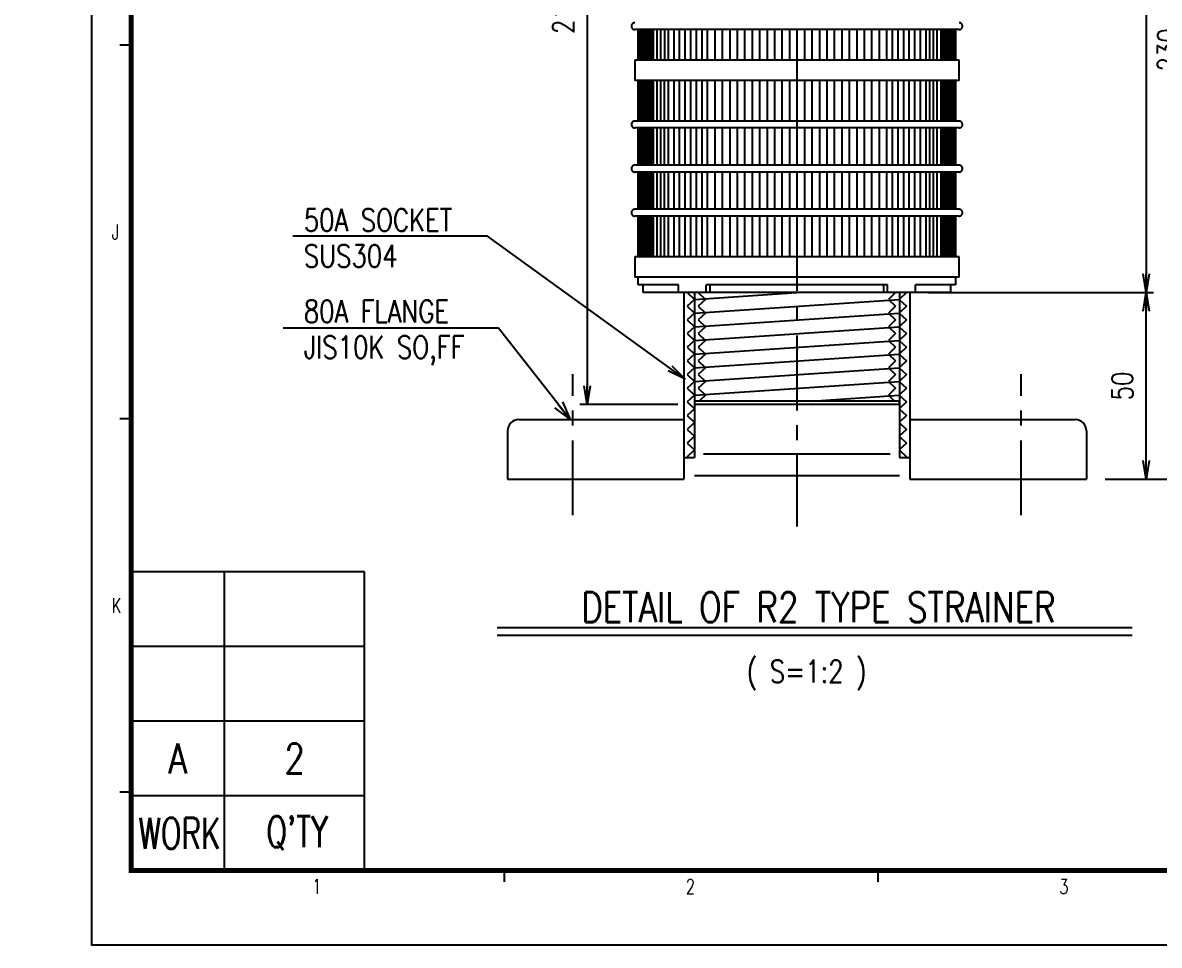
# Model space of a CAD drawing. Extents: x 0 to 36769, y -42 to 11490.
# Drawn here: x 16243 to 19286, y -30 to 2441 of the extents above; entities that cross this region are included whole.
import ezdxf
from ezdxf.enums import TextEntityAlignment as Align

# ---------------------------------------------------------------- set-up
doc = ezdxf.new("R2010")
doc.units = 0
doc.header["$LTSCALE"] = 160
doc.header["$MEASUREMENT"] = 0
doc.linetypes.add('CENTER', pattern=[2, 1.25, -0.25, 0.25, -0.25])
doc.layers.get('0').update_dxf_attribs({"linetype": 'CONTINUOUS'})
doc.layers.get('DEFPOINTS').update_dxf_attribs({"linetype": 'CONTINUOUS'})
for name, color, linetype in [('BALLOON', 1, 'CONTINUOUS'), ('DIM', 7, 'CONTINUOUS'), ('T-F', 7, 'CONTINUOUS'), ('T-N', 4, 'CONTINUOUS'), ('TEXT', 7, 'CONTINUOUS'), ('ZL', 5, 'CONTINUOUS'), ('機器', 3, 'CONTINUOUS')]:
    doc.layers.add(name, color=color, linetype=linetype)
doc.styles.add('DIM', font='ROMANS', dxfattribs={"width": 0.7, "bigfont": 'EXTFONT.shx'})
doc.styles.add('NMS2', font='romans.shx', dxfattribs={"width": 0.7})
doc.styles.add('ROMANSEXTFONT', font='romans.shx', dxfattribs={"width": 0.8, "bigfont": 'extfont.shx'})
doc.dimstyles.new('5', dxfattribs={"dimscale": 20, "dimtxt": 2.8, "dimasz": 2.5, "dimexe": 1, "dimexo": 2.5, "dimgap": 0.8, "dimtad": 1, "dimdec": 1, "dimlfac": 0.25, "dimzin": 9, "dimdsep": 46, "dimtxsty": 'ROMANSEXTFONT', "dimblk": 'OPEN', "dimcen": -0.6, "dimclrd": 256, "dimclre": 256, "dimclrt": 2, "dimadec": 0, "dimazin": 0, "dimtfac": 1, "dimtdec": 1, "dimtmove": 1, "dimatfit": 3, "dimldrblk": 'OPEN', "dimfxl": 0, "dimtvp": 1, "dimtolj": 1, "dimtzin": 9, "dimarcsym": 0})
doc.dimstyles.get("Standard").update_dxf_attribs({"dimscale": 20, "dimtxt": 2.8, "dimasz": 2.5, "dimexe": 1, "dimexo": 2.5, "dimgap": 0.8, "dimtad": 1, "dimdec": 0, "dimrnd": 0.5, "dimzin": 9, "dimdsep": 46, "dimtxsty": 'ROMANSEXTFONT', "dimblk": 'OPEN', "dimcen": -0.6, "dimclrd": 256, "dimclre": 256, "dimclrt": 2, "dimadec": 0, "dimazin": 0, "dimtfac": 1, "dimtdec": 0, "dimtmove": 1, "dimatfit": 3, "dimldrblk": 'OPEN', "dimfxl": 0, "dimtvp": 1, "dimtolj": 1, "dimtzin": 9, "dimarcsym": 0})

# ---------------------------------------------------------------- blocks, each defined once
blk = doc.blocks.new('_OPEN')
at = {"color": 0, "linetype": 'ByBlock'}
for p, q in [((-1, 0.167), (0, 0)), ((0, 0), (-1, -0.167)), ((0, 0), (-1, 0))]:
    blk.add_line(p, q, dxfattribs=at)
blk = doc.blocks.new('*D76')
at = {"linetype": 'ByBlock'}
for p, q in [((18172.5, 3517.9), (17734.2, 3517.9)), ((17754.2, 3517.9), (17754.2, 1417.9)), ((18222.5, 3517.9), (18222.5, 3517.9)), ((17996.6, 1417.9), (17734.2, 1417.9))]:
    blk.add_line(p, q, dxfattribs=at)
at = {"layer": 'DEFPOINTS', "linetype": 'ByBlock'}
for p in [(18222.5, 3517.9), (18046.6, 1417.9)]:
    blk.add_point(p, dxfattribs=at)
at = {"linetype": 'ByBlock', "xscale": 50, "yscale": 50, "zscale": 50}
for p, rotation in [((17754.2, 3517.9), 90), ((17754.2, 1417.9), 270)]:
    blk.add_blockref('_OPEN', p, dxfattribs=dict(at, rotation=rotation))
at = {"color": 2, "linetype": 'ByBlock', "insert": (17690.2, 2467.9), "char_height": 56, "attachment_point": 5, "rotation": 90, "style": 'ROMANSEXTFONT'}
blk.add_mtext('\\A1;210', dxfattribs=at)
blk = doc.blocks.new('*D77')
at = {"linetype": 'ByBlock'}
for p, q in [((18458.9, 3517.9), (18458.9, 3517.9)), ((18508.9, 3517.9), (19392.8, 3517.9)), ((19372.8, 3517.9), (19372.8, 1217.9)), ((19190.7, 1217.9), (19392.8, 1217.9))]:
    blk.add_line(p, q, dxfattribs=at)
at = {"layer": 'DEFPOINTS', "linetype": 'ByBlock'}
for p in [(18458.9, 3517.9), (19140.7, 1217.9)]:
    blk.add_point(p, dxfattribs=at)
at = {"linetype": 'ByBlock', "xscale": 50, "yscale": 50, "zscale": 50}
for p, rotation in [((19372.8, 3517.9), 90), ((19372.8, 1217.9), 270)]:
    blk.add_blockref('_OPEN', p, dxfattribs=dict(at, rotation=rotation))
at = {"color": 2, "linetype": 'ByBlock', "insert": (19308.8, 2367.9), "char_height": 56, "attachment_point": 5, "rotation": 90, "style": 'ROMANSEXTFONT'}
blk.add_mtext('\\A1;230', dxfattribs=at)
blk = doc.blocks.new('*D78')
at = {"linetype": 'ByBlock'}
for p, q in [((18408.9, 3517.9), (18408.9, 3517.9)), ((18458.9, 3517.9), (19270.7, 3517.9)), ((19250.7, 3517.9), (19250.7, 1717.9)), ((18777.3, 1717.9), (19270.7, 1717.9))]:
    blk.add_line(p, q, dxfattribs=at)
at = {"layer": 'DEFPOINTS', "linetype": 'ByBlock'}
for p in [(18408.9, 3517.9), (18727.3, 1717.9)]:
    blk.add_point(p, dxfattribs=at)
at = {"linetype": 'ByBlock', "xscale": 50, "yscale": 50, "zscale": 50}
for p, rotation in [((19250.7, 3517.9), 90), ((19250.7, 1717.9), 270)]:
    blk.add_blockref('_OPEN', p, dxfattribs=dict(at, rotation=rotation))
at = {"color": 2, "linetype": 'ByBlock', "insert": (19186.7, 2617.9), "char_height": 56, "attachment_point": 5, "rotation": 90, "style": 'ROMANSEXTFONT'}
blk.add_mtext('\\A1;180', dxfattribs=at)
blk = doc.blocks.new('YA_1')
at = {"color": 0, "linetype": 'Continuous'}
for p in [(-1, 0.268), (-1, -0.268), (-1, 0)]:
    blk.add_line(p, (0, 0), dxfattribs=at)
blk = doc.blocks.new('*D79')
at = {"linetype": 'ByBlock'}
for p, q in [((18668.2, 1717.9), (19270.7, 1717.9)), ((19250.7, 1217.9), (19250.7, 1717.9)), ((19090.7, 1217.9), (19090.7, 1217.9)), ((19140.7, 1217.9), (19270.7, 1217.9))]:
    blk.add_line(p, q, dxfattribs=at)
at = {"layer": 'DEFPOINTS', "linetype": 'ByBlock'}
for p in [(18618.2, 1717.9), (19090.7, 1217.9)]:
    blk.add_point(p, dxfattribs=at)
at = {"linetype": 'ByBlock', "xscale": 50, "yscale": 50, "zscale": 50}
for p, rotation in [((19250.7, 1717.9), 90), ((19250.7, 1217.9), 270)]:
    blk.add_blockref('_OPEN', p, dxfattribs=dict(at, rotation=rotation))
at = {"color": 2, "linetype": 'ByBlock', "insert": (19186.7, 1467.9), "char_height": 56, "attachment_point": 5, "rotation": 90, "style": 'ROMANSEXTFONT'}
blk.add_mtext('\\A1;50', dxfattribs=at)
blk = doc.blocks.new('*D6')
at = {"linetype": 'ByBlock'}
for p, q in [((28001.5, 2365.3), (27962.7, 2396.9)), ((28040.2, 2333.7), (28582.7, 1891.3)), ((28621.5, 1859.7), (28660.2, 1828.1)), ((0, 0), (0, 0)), ((0, 0), (0, 0))]:
    blk.add_line(p, q, dxfattribs=at)
at = {"layer": 'DEFPOINTS', "linetype": 'ByBlock'}
for p in [(28040.2, 2333.7), (28582.7, 1891.3)]:
    blk.add_point(p, dxfattribs=at)
at = {"linetype": 'ByBlock', "xscale": 50, "yscale": 50, "zscale": 50}
for p, rotation in [((28040.2, 2333.7), 320.8027766848937), ((28582.7, 1891.3), 140.8027766848942)]:
    blk.add_blockref('_OPEN', p, dxfattribs=dict(at, rotation=rotation))
at = {"color": 2, "linetype": 'ByBlock', "insert": (28339.3, 2146.6), "char_height": 56, "attachment_point": 5, "rotation": 320.8028, "style": 'ROMANSEXTFONT'}
blk.add_mtext('\\A1;P.CD.175', dxfattribs=at)

msp = doc.modelspace()

# ---------------------------------------------------------------- linework, layer by layer
at = {"color": 0, "linetype": 'Continuous'}
for p, q in [((17158.20113, 970.23779), (16533.20113, 970.23779)), ((16783.20113, 170.23779), (16783.20113, 970.23779)), ((17158.20113, 170.23779), (17158.20113, 970.23779)), ((17158.20113, 770.23779), (16533.20113, 770.23779)), ((17158.20113, 570.23779), (16533.20113, 570.23779)), ((17158.20113, 370.23779), (16533.20113, 370.23779))]:
    msp.add_line(p, q, dxfattribs=at)
at = {"color": 7}
for p, q in [((17513.23055, 820.8265), (19213.23055, 820.8265)), ((17513.23055, 800.8265), (19213.23055, 800.8265))]:
    msp.add_line(p, q, dxfattribs=at)
at = {"layer": 'BALLOON', "color": 0}
msp.add_line((17708.43594, 1377.92646), (17516.69985, 1622.70208), dxfattribs=at)
at = {"layer": 'DIM'}
msp.add_line((17516.69985, 1622.70208), (16940.32319, 1622.70208), dxfattribs=at)
at = {"layer": 'T-F'}
for p, q in [((16533.20113, 2380.23779), (16503.20113, 2380.23779)), ((16533.20113, 1380.23779), (16503.20113, 1380.23779)), ((16533.20113, 380.23779), (16503.20113, 380.23779)), ((17533.20113, 140.23779), (17533.20113, 170.23779)), ((18533.20113, 140.23779), (18533.20113, 170.23779))]:
    msp.add_line(p, q, dxfattribs=at)
at = {"layer": 'T-F', "const_width": 14}
msp.add_lwpolyline([(16533.20113, 11380.23779), (32433.20113, 11380.23779), (32433.20113, 170.23779), (16533.20113, 170.23779)], close=True, dxfattribs=at)
at = {"layer": 'ZL'}
msp.add_lwpolyline([(16427.60224, 11483.72736), (32525.18276, 11483.72736), (32525.18276, -29.88022), (16427.60224, -29.88022)], close=True, dxfattribs=at)
at = {"layer": '機器'}
for p, q in [((18749.87207, 2422.26737), (17881.56032, 2422.26737)), ((17890.71202, 2340.61682), (17890.71202, 2422.26737)), ((18740.71398, 2422.26737), (18740.71398, 2340.61682)), ((18749.86888, 2340.61682), (17881.55713, 2340.61682)), ((17881.55713, 2340.61682), (17881.55713, 2286.1147)), ((18749.86888, 2286.1147), (18749.86888, 2340.50188)), ((18749.86888, 2286.1147), (17881.55713, 2286.1147)), ((17890.70883, 2177.15562), (17890.70883, 2286.1147)), ((18740.71079, 2286.1147), (18740.71079, 2177.15562)), ((18749.87207, 2177.15562), (17881.56032, 2177.15562)), ((18749.87207, 2158.84583), (17881.56032, 2158.84583)), ((17890.70883, 2059.04165), (17890.70883, 2158.84583)), ((18740.71079, 2158.84583), (18740.71079, 2059.04165)), ((18749.87207, 2059.04165), (17881.56032, 2059.04165)), ((18749.87207, 2040.73186), (17881.56032, 2040.73186)), ((17890.70883, 1940.92768), (17890.70883, 2040.73186)), ((18740.71079, 2040.73186), (18740.71079, 1940.92768)), ((18749.87207, 1940.92768), (17881.56032, 1940.92768)), ((18749.87207, 1922.61789), (17881.56032, 1922.61789)), ((17890.70883, 1813.77375), (17890.70883, 1922.61789)), ((18740.71079, 1922.61789), (18740.71079, 1813.77375)), ((18749.86568, 1813.77375), (17881.55393, 1813.77375)), ((17881.55393, 1813.77375), (17881.55393, 1759.27163)), ((18749.86568, 1759.27163), (18749.86568, 1813.65881)), ((18749.86568, 1759.27163), (17881.55393, 1759.27163)), ((17890.70883, 1738.64227), (17890.70883, 1759.27163)), ((17998.60827, 1738.64227), (17890.70883, 1738.64227)), ((17904.07328, 1717.92645), (17904.07328, 1738.64227)), ((17998.60827, 1717.92645), (17998.60827, 1738.64227)), ((18558.32913, 1738.64227), (18073.09049, 1738.64227)), ((18083.11687, 1717.92645), (18083.11687, 1738.64227)), ((18548.30274, 1717.92645), (18548.30274, 1738.64227)), ((18632.81135, 1717.92645), (18632.81135, 1738.64227)), ((18740.71079, 1738.64227), (18632.81135, 1738.64227)), ((18727.34634, 1717.92645), (18727.34634, 1738.64227)), ((18740.71079, 1759.27163), (18740.71079, 1738.64227)), ((18727.34634, 1717.92645), (17904.07328, 1717.92645)), ((18013.20979, 1717.92645), (18013.20979, 1217.92645)), ((18041.20979, 1717.92645), (18041.20979, 1275.92645)), ((18041.7759, 1699.61666), (18315.70981, 1717.92645)), ((18590.20982, 1717.92645), (18590.20982, 1275.92645)), ((18618.20982, 1717.92645), (18618.20982, 1217.92645)), ((18041.7759, 1662.99708), (18589.64372, 1699.61666)), ((18041.7759, 1626.37751), (18589.64372, 1662.99708)), ((18041.7759, 1589.75793), (18589.64372, 1626.37751)), ((18041.7759, 1553.13836), (18589.64372, 1589.75793)), ((18041.7759, 1516.51878), (18589.64372, 1553.13836)), ((18041.7759, 1479.89921), (18589.64372, 1516.51878)), ((18041.7759, 1443.27963), (18589.64372, 1479.89921)), ((18355.14401, 1427.60563), (18589.64372, 1443.27963)), ((18589.64372, 1427.60563), (18041.7759, 1427.60563)), ((18041.7759, 1427.60563), (18041.7759, 1417.92645)), ((18589.64372, 1417.92645), (18041.7759, 1417.92645)), ((18589.64372, 1427.60563), (18589.64372, 1417.92645)), ((17570.7097, 1377.92646), (18010.20979, 1377.92646)), ((18621.20982, 1377.92646), (19060.70991, 1377.92646)), ((17540.70977, 1347.92652), (17540.70977, 1217.92645)), ((19090.70985, 1347.92652), (19090.70985, 1217.92645)), ((18013.20979, 1275.92645), (18041.20979, 1275.92645)), ((18590.20982, 1275.92645), (18618.20982, 1275.92645)), ((17540.70977, 1217.92645), (18013.20979, 1217.92645)), ((18618.20982, 1217.92645), (19090.70985, 1217.92645))]:
    msp.add_line(p, q, dxfattribs=at)
at = {"layer": '機器', "linetype": 'CENTER'}
for p, q in [((17893.21619, 2422.26737), (17893.21619, 2340.61682)), ((17895.71619, 2422.26737), (17895.71619, 2340.61682)), ((17898.21619, 2422.26737), (17898.21619, 2340.61682)), ((17900.71619, 2422.26737), (17900.71619, 2340.61682)), ((17903.21619, 2422.26737), (17903.21619, 2340.61682)), ((17905.71619, 2422.26737), (17905.71619, 2340.61682)), ((17910.71619, 2422.26737), (17910.71619, 2340.61682)), ((17915.71619, 2422.26737), (17915.71619, 2340.61682)), ((17920.71619, 2422.26737), (17920.71619, 2340.61682)), ((17925.71619, 2422.26737), (17925.71619, 2340.61682)), ((17930.71619, 2422.26737), (17930.71619, 2340.61682)), ((17940.71619, 2422.26737), (17940.71619, 2340.61682)), ((17950.71619, 2422.26737), (17950.71619, 2340.61682)), ((17960.71619, 2422.26737), (17960.71619, 2340.61682)), ((17970.71619, 2422.26737), (17970.71619, 2340.61682)), ((17985.71619, 2422.26737), (17985.71619, 2340.61682)), ((18000.71619, 2422.26737), (18000.71619, 2340.61682)), ((18015.71619, 2422.26737), (18015.71619, 2340.61682)), ((18030.71619, 2422.26737), (18030.71619, 2340.61682)), ((18045.71619, 2422.26737), (18045.71619, 2340.61682)), ((18060.71619, 2422.26737), (18060.71619, 2340.61682)), ((18075.71619, 2422.26737), (18075.71619, 2340.61682)), ((18095.71619, 2422.26737), (18095.71619, 2340.61682)), ((18115.71619, 2422.26737), (18115.71619, 2340.61682)), ((18135.71619, 2422.26737), (18135.71619, 2340.61682)), ((18155.71619, 2422.26737), (18155.71619, 2340.61682)), ((18175.71619, 2422.26737), (18175.71619, 2340.61682)), ((18195.71619, 2422.26737), (18195.71619, 2340.61682)), ((18215.71619, 2422.26737), (18215.71619, 2340.61682)), ((18235.71619, 2422.26737), (18235.71619, 2340.61682)), ((18255.71619, 2422.26737), (18255.71619, 2340.61682)), ((18275.71619, 2422.26737), (18275.71619, 2340.61682)), ((18295.71619, 2422.26737), (18295.71619, 2340.61682)), ((18315.71619, 2422.26737), (18315.71619, 2340.61682)), ((18335.71619, 2422.26737), (18335.71619, 2340.61682)), ((18355.71619, 2422.26737), (18355.71619, 2340.61682)), ((18375.71619, 2422.26737), (18375.71619, 2340.61682)), ((18395.71619, 2422.26737), (18395.71619, 2340.61682)), ((18415.71619, 2422.26737), (18415.71619, 2340.61682)), ((18435.71619, 2422.26737), (18435.71619, 2340.61682)), ((18455.71619, 2422.26737), (18455.71619, 2340.61682)), ((18475.71619, 2422.26737), (18475.71619, 2340.61682)), ((18495.71619, 2422.26737), (18495.71619, 2340.61682)), ((18515.71619, 2422.26737), (18515.71619, 2340.61682)), ((18535.71619, 2422.26737), (18535.71619, 2340.61682)), ((18555.71619, 2422.26737), (18555.71619, 2340.61682)), ((18570.71619, 2422.26737), (18570.71619, 2340.61682)), ((18585.71619, 2422.26737), (18585.71619, 2340.61682)), ((18600.71619, 2422.26737), (18600.71619, 2340.61682)), ((18615.71619, 2422.26737), (18615.71619, 2340.61682)), ((18630.71619, 2422.26737), (18630.71619, 2340.61682)), ((18645.71619, 2422.26737), (18645.71619, 2340.61682)), ((18660.71619, 2422.26737), (18660.71619, 2340.61682)), ((18670.71513, 2422.26737), (18670.71619, 2340.63319)), ((18680.71513, 2422.26737), (18680.71619, 2340.63365)), ((18690.71513, 2422.26737), (18690.71619, 2340.63411)), ((18700.71513, 2422.26737), (18700.71619, 2340.63457)), ((18705.70981, 2422.26737), (18705.70981, 2340.61682)), ((18710.70981, 2422.26737), (18710.70981, 2340.61682)), ((18715.70981, 2422.26737), (18715.70981, 2340.61682)), ((18720.70981, 2422.26737), (18720.70981, 2340.61682)), ((18725.70981, 2422.26737), (18725.70981, 2340.61682)), ((18728.20981, 2422.26737), (18728.20981, 2340.61682)), ((18730.70981, 2422.26737), (18730.70981, 2340.61682)), ((18733.20981, 2422.26737), (18733.20981, 2340.61682)), ((18735.70981, 2422.26737), (18735.70981, 2340.61682)), ((18738.20981, 2422.26737), (18738.20981, 2340.61682)), ((17893.213, 2286.1147), (17893.213, 2177.15562)), ((17895.713, 2286.1147), (17895.713, 2177.15562)), ((17898.213, 2286.1147), (17898.213, 2177.15562)), ((17900.713, 2286.1147), (17900.713, 2177.15562)), ((17903.213, 2286.1147), (17903.213, 2177.15562)), ((17905.713, 2286.1147), (17905.713, 2177.15562)), ((17910.713, 2286.1147), (17910.713, 2177.15562)), ((17915.713, 2286.1147), (17915.713, 2177.15562)), ((17920.713, 2286.1147), (17920.713, 2177.15562)), ((17925.713, 2286.1147), (17925.713, 2177.15562)), ((17930.713, 2286.1147), (17930.713, 2177.15562)), ((17940.713, 2286.1147), (17940.713, 2177.15562)), ((17950.713, 2286.1147), (17950.713, 2177.15562)), ((17960.713, 2286.1147), (17960.713, 2177.15562)), ((17970.713, 2286.1147), (17970.713, 2177.15562)), ((17985.713, 2286.1147), (17985.713, 2177.15562)), ((18000.713, 2286.1147), (18000.713, 2177.15562)), ((18015.713, 2286.1147), (18015.713, 2177.15562)), ((18030.713, 2286.1147), (18030.713, 2177.15562)), ((18045.713, 2286.1147), (18045.713, 2177.15562)), ((18060.713, 2286.1147), (18060.713, 2177.15562)), ((18075.713, 2286.1147), (18075.713, 2177.15562)), ((18095.713, 2286.1147), (18095.713, 2177.15562)), ((18115.713, 2286.1147), (18115.713, 2177.15562)), ((18135.713, 2286.1147), (18135.713, 2177.15562)), ((18155.713, 2286.1147), (18155.713, 2177.15562)), ((18175.713, 2286.1147), (18175.713, 2177.15562)), ((18195.713, 2286.1147), (18195.713, 2177.15562)), ((18215.713, 2286.1147), (18215.713, 2177.15562)), ((18235.713, 2286.1147), (18235.713, 2177.15562)), ((18255.713, 2286.1147), (18255.713, 2177.15562)), ((18275.713, 2286.1147), (18275.713, 2177.15562)), ((18295.713, 2286.1147), (18295.713, 2177.15562)), ((18315.713, 2286.1147), (18315.713, 2177.15562)), ((18335.713, 2286.1147), (18335.713, 2177.15562)), ((18355.713, 2286.1147), (18355.713, 2177.15562)), ((18375.713, 2286.1147), (18375.713, 2177.15562)), ((18395.713, 2286.1147), (18395.713, 2177.15562)), ((18415.713, 2286.1147), (18415.713, 2177.15562)), ((18435.713, 2286.1147), (18435.713, 2177.15562)), ((18455.713, 2286.1147), (18455.713, 2177.15562)), ((18475.713, 2286.1147), (18475.713, 2177.15562)), ((18495.713, 2286.1147), (18495.713, 2177.15562)), ((18515.713, 2286.1147), (18515.713, 2177.15562)), ((18535.713, 2286.1147), (18535.713, 2177.15562)), ((18555.713, 2286.1147), (18555.713, 2177.15562)), ((18570.713, 2286.1147), (18570.713, 2177.15562)), ((18585.713, 2286.1147), (18585.713, 2177.15562)), ((18600.713, 2286.1147), (18600.713, 2177.15562)), ((18615.713, 2286.1147), (18615.713, 2177.15562)), ((18630.713, 2286.1147), (18630.713, 2177.15562)), ((18645.713, 2286.1147), (18645.713, 2177.15562)), ((18660.713, 2286.1147), (18660.713, 2177.15562)), ((18670.70035, 2286.1147), (18670.70327, 2177.15562)), ((18680.70035, 2286.1147), (18680.70327, 2177.15562)), ((18690.70035, 2286.1147), (18690.70327, 2177.15562)), ((18700.70035, 2286.1147), (18700.70327, 2177.15562)), ((18705.70662, 2286.1147), (18705.70662, 2177.15562)), ((18710.70662, 2286.1147), (18710.70662, 2177.15562)), ((18715.70662, 2286.1147), (18715.70662, 2177.15562)), ((18720.70662, 2286.1147), (18720.70662, 2177.15562)), ((18725.70662, 2286.1147), (18725.70662, 2177.15562)), ((18728.20662, 2286.1147), (18728.20662, 2177.15562)), ((18730.70662, 2286.1147), (18730.70662, 2177.15562)), ((18733.20662, 2286.1147), (18733.20662, 2177.15562)), ((18735.70662, 2286.1147), (18735.70662, 2177.15562)), ((18738.20662, 2286.1147), (18738.20662, 2177.15562)), ((17893.213, 2158.84583), (17893.213, 2059.04165)), ((17895.713, 2158.84583), (17895.713, 2059.04165)), ((17898.213, 2158.84583), (17898.213, 2059.04165)), ((17900.713, 2158.84583), (17900.713, 2059.04165)), ((17903.213, 2158.84583), (17903.213, 2059.04165)), ((17905.713, 2158.84583), (17905.713, 2059.04165)), ((17910.713, 2158.84583), (17910.713, 2059.04165)), ((17915.713, 2158.84583), (17915.713, 2059.04165)), ((17920.713, 2158.84583), (17920.713, 2059.04165)), ((17925.713, 2158.84583), (17925.713, 2059.04165)), ((17930.713, 2158.84583), (17930.713, 2059.04165)), ((17940.713, 2158.84583), (17940.713, 2059.04165)), ((17950.713, 2158.84583), (17950.713, 2059.04165)), ((17960.713, 2158.84583), (17960.713, 2059.04165)), ((17970.713, 2158.84583), (17970.713, 2059.04165)), ((17985.713, 2158.84583), (17985.713, 2059.04165)), ((18000.713, 2158.84583), (18000.713, 2059.04165)), ((18015.713, 2158.84583), (18015.713, 2059.04165)), ((18030.713, 2158.84583), (18030.713, 2059.04165)), ((18045.713, 2158.84583), (18045.713, 2059.04165)), ((18060.713, 2158.84583), (18060.713, 2059.04165)), ((18075.713, 2158.84583), (18075.713, 2059.04165)), ((18095.713, 2158.84583), (18095.713, 2059.04165)), ((18115.713, 2158.84583), (18115.713, 2059.04165)), ((18135.713, 2158.84583), (18135.713, 2059.04165)), ((18155.713, 2158.84583), (18155.713, 2059.04165)), ((18175.713, 2158.84583), (18175.713, 2059.04165)), ((18195.713, 2158.84583), (18195.713, 2059.04165)), ((18215.713, 2158.84583), (18215.713, 2059.04165)), ((18235.713, 2158.84583), (18235.713, 2059.04165)), ((18255.713, 2158.84583), (18255.713, 2059.04165)), ((18275.713, 2158.84583), (18275.713, 2059.04165)), ((18295.713, 2158.84583), (18295.713, 2059.04165)), ((18315.713, 2158.84583), (18315.713, 2059.04165)), ((18335.713, 2158.84583), (18335.713, 2059.04165)), ((18355.713, 2158.84583), (18355.713, 2059.04165)), ((18375.713, 2158.84583), (18375.713, 2059.04165)), ((18395.713, 2158.84583), (18395.713, 2059.04165)), ((18415.713, 2158.84583), (18415.713, 2059.04165)), ((18435.713, 2158.84583), (18435.713, 2059.04165)), ((18455.713, 2158.84583), (18455.713, 2059.04165)), ((18475.713, 2158.84583), (18475.713, 2059.04165)), ((18495.713, 2158.84583), (18495.713, 2059.04165)), ((18515.713, 2158.84583), (18515.713, 2059.04165)), ((18535.713, 2158.84583), (18535.713, 2059.04165)), ((18555.713, 2158.84583), (18555.713, 2059.04165)), ((18570.713, 2158.84583), (18570.713, 2059.04165)), ((18585.713, 2158.84583), (18585.713, 2059.04165)), ((18600.713, 2158.84583), (18600.713, 2059.04165)), ((18615.713, 2158.84583), (18615.713, 2059.04165)), ((18630.713, 2158.84583), (18630.713, 2059.04165)), ((18645.713, 2158.84583), (18645.713, 2059.04165)), ((18660.713, 2158.84583), (18660.713, 2059.04165)), ((18670.70376, 2158.84583), (18670.70643, 2059.04165)), ((18680.70376, 2158.84583), (18680.70643, 2059.04165)), ((18690.70376, 2158.84583), (18690.70643, 2059.04165)), ((18700.70376, 2158.84583), (18700.70643, 2059.04165)), ((18705.70662, 2158.84583), (18705.70662, 2059.04165)), ((18710.70662, 2158.84583), (18710.70662, 2059.04165)), ((18715.70662, 2158.84583), (18715.70662, 2059.04165)), ((18720.70662, 2158.84583), (18720.70662, 2059.04165)), ((18725.70662, 2158.84583), (18725.70662, 2059.04165)), ((18728.20662, 2158.84583), (18728.20662, 2059.04165)), ((18730.70662, 2158.84583), (18730.70662, 2059.04165)), ((18733.20662, 2158.84583), (18733.20662, 2059.04165)), ((18735.70662, 2158.84583), (18735.70662, 2059.04165)), ((18738.20662, 2158.84583), (18738.20662, 2059.04165)), ((17893.213, 2040.73186), (17893.213, 1940.92768)), ((17895.713, 2040.73186), (17895.713, 1940.92768)), ((17898.213, 2040.73186), (17898.213, 1940.92768)), ((17900.713, 2040.73186), (17900.713, 1940.92768)), ((17903.213, 2040.73186), (17903.213, 1940.92768)), ((17905.713, 2040.73186), (17905.713, 1940.92768)), ((17910.713, 2040.73186), (17910.713, 1940.92768)), ((17915.713, 2040.73186), (17915.713, 1940.92768)), ((17920.713, 2040.73186), (17920.713, 1940.92768)), ((17925.713, 2040.73186), (17925.713, 1940.92768)), ((17930.713, 2040.73186), (17930.713, 1940.92768)), ((17940.713, 2040.73186), (17940.713, 1940.92768)), ((17950.713, 2040.73186), (17950.713, 1940.92768)), ((17960.713, 2040.73186), (17960.713, 1940.92768)), ((17970.713, 2040.73186), (17970.713, 1940.92768)), ((17985.713, 2040.73186), (17985.713, 1940.92768)), ((18000.713, 2040.73186), (18000.713, 1940.92768)), ((18015.713, 2040.73186), (18015.713, 1940.92768)), ((18030.713, 2040.73186), (18030.713, 1940.92768)), ((18045.713, 2040.73186), (18045.713, 1940.92768)), ((18060.713, 2040.73186), (18060.713, 1940.92768)), ((18075.713, 2040.73186), (18075.713, 1940.92768)), ((18095.713, 2040.73186), (18095.713, 1940.92768)), ((18115.713, 2040.73186), (18115.713, 1940.92768)), ((18135.713, 2040.73186), (18135.713, 1940.92768)), ((18155.713, 2040.73186), (18155.713, 1940.92768)), ((18175.713, 2040.73186), (18175.713, 1940.92768)), ((18195.713, 2040.73186), (18195.713, 1940.92768)), ((18215.713, 2040.73186), (18215.713, 1940.92768)), ((18235.713, 2040.73186), (18235.713, 1940.92768)), ((18255.713, 2040.73186), (18255.713, 1940.92768)), ((18275.713, 2040.73186), (18275.713, 1940.92768)), ((18295.713, 2040.73186), (18295.713, 1940.92768)), ((18315.713, 2040.73186), (18315.713, 1940.92768)), ((18335.713, 2040.73186), (18335.713, 1940.92768)), ((18355.713, 2040.73186), (18355.713, 1940.92768)), ((18375.713, 2040.73186), (18375.713, 1940.92768)), ((18395.713, 2040.73186), (18395.713, 1940.92768)), ((18415.713, 2040.73186), (18415.713, 1940.92768)), ((18435.713, 2040.73186), (18435.713, 1940.92768)), ((18455.713, 2040.73186), (18455.713, 1940.92768)), ((18475.713, 2040.73186), (18475.713, 1940.92768)), ((18495.713, 2040.73186), (18495.713, 1940.92768)), ((18515.713, 2040.73186), (18515.713, 1940.92768)), ((18535.713, 2040.73186), (18535.713, 1940.92768)), ((18555.713, 2040.73186), (18555.713, 1940.92768)), ((18570.713, 2040.73186), (18570.713, 1940.92768)), ((18585.713, 2040.73186), (18585.713, 1940.92768)), ((18600.713, 2040.73186), (18600.713, 1940.92768)), ((18615.713, 2040.73186), (18615.713, 1940.92768)), ((18630.713, 2040.73186), (18630.713, 1940.92768)), ((18645.713, 2040.73186), (18645.713, 1940.92768)), ((18660.713, 2040.73186), (18660.713, 1940.92768)), ((18670.70692, 2040.73186), (18670.7096, 1940.92768)), ((18680.70692, 2040.73186), (18680.7096, 1940.92768)), ((18690.70692, 2040.73186), (18690.7096, 1940.92768)), ((18700.70692, 2040.73186), (18700.7096, 1940.92768)), ((18705.70662, 2040.73186), (18705.70662, 1940.92768)), ((18710.70662, 2040.73186), (18710.70662, 1940.92768)), ((18715.70662, 2040.73186), (18715.70662, 1940.92768)), ((18720.70662, 2040.73186), (18720.70662, 1940.92768)), ((18725.70662, 2040.73186), (18725.70662, 1940.92768)), ((18728.20662, 2040.73186), (18728.20662, 1940.92768)), ((18730.70662, 2040.73186), (18730.70662, 1940.92768)), ((18733.20662, 2040.73186), (18733.20662, 1940.92768)), ((18735.70662, 2040.73186), (18735.70662, 1940.92768)), ((18738.20662, 2040.73186), (18738.20662, 1940.92768)), ((17893.213, 1922.61789), (17893.213, 1813.77375)), ((17895.713, 1922.61789), (17895.713, 1813.77375)), ((17898.213, 1922.61789), (17898.213, 1813.77375)), ((17900.713, 1922.61789), (17900.713, 1813.77375)), ((17903.213, 1922.61789), (17903.213, 1813.77375)), ((17905.713, 1922.61789), (17905.713, 1813.77375)), ((17910.713, 1922.61789), (17910.713, 1813.77375)), ((17915.713, 1922.61789), (17915.713, 1813.77375)), ((17920.713, 1922.61789), (17920.713, 1813.77375)), ((17925.713, 1922.61789), (17925.713, 1813.77375)), ((17930.713, 1922.61789), (17930.713, 1813.77375)), ((17940.713, 1922.61789), (17940.713, 1813.77375)), ((17950.713, 1922.61789), (17950.713, 1813.77375)), ((17960.713, 1922.61789), (17960.713, 1813.77375)), ((17970.713, 1922.61789), (17970.713, 1813.77375)), ((17985.713, 1922.61789), (17985.713, 1813.77375)), ((18000.713, 1922.61789), (18000.713, 1813.77375)), ((18015.713, 1922.61789), (18015.713, 1813.77375)), ((18030.713, 1922.61789), (18030.713, 1813.77375)), ((18045.713, 1922.61789), (18045.713, 1813.77375)), ((18060.713, 1922.61789), (18060.713, 1813.77375)), ((18075.713, 1922.61789), (18075.713, 1813.77375)), ((18095.713, 1922.61789), (18095.713, 1813.77375)), ((18115.713, 1922.61789), (18115.713, 1813.77375)), ((18135.713, 1922.61789), (18135.713, 1813.77375)), ((18155.713, 1922.61789), (18155.713, 1813.77375)), ((18175.713, 1922.61789), (18175.713, 1813.77375)), ((18195.713, 1922.61789), (18195.713, 1813.77375)), ((18215.713, 1922.61789), (18215.713, 1813.77375)), ((18235.713, 1922.61789), (18235.713, 1813.77375)), ((18255.713, 1922.61789), (18255.713, 1813.77375)), ((18275.713, 1922.61789), (18275.713, 1813.77375)), ((18295.713, 1922.61789), (18295.713, 1813.77375)), ((18315.713, 1922.61789), (18315.713, 1813.77375)), ((18335.713, 1922.61789), (18335.713, 1813.77375)), ((18355.713, 1922.61789), (18355.713, 1813.77375)), ((18375.713, 1922.61789), (18375.713, 1813.77375)), ((18395.713, 1922.61789), (18395.713, 1813.77375)), ((18415.713, 1922.61789), (18415.713, 1813.77375)), ((18435.713, 1922.61789), (18435.713, 1813.77375)), ((18455.713, 1922.61789), (18455.713, 1813.77375)), ((18475.713, 1922.61789), (18475.713, 1813.77375)), ((18495.713, 1922.61789), (18495.713, 1813.77375)), ((18515.713, 1922.61789), (18515.713, 1813.77375)), ((18535.713, 1922.61789), (18535.713, 1813.77375)), ((18555.713, 1922.61789), (18555.713, 1813.77375)), ((18570.713, 1922.61789), (18570.713, 1813.77375)), ((18585.713, 1922.61789), (18585.713, 1813.77375)), ((18600.713, 1922.61789), (18600.713, 1813.77375)), ((18615.713, 1922.61789), (18615.713, 1813.77375)), ((18630.713, 1922.61789), (18630.713, 1813.77375)), ((18645.713, 1922.61789), (18645.713, 1813.77375)), ((18660.713, 1922.61789), (18660.713, 1813.77375)), ((18670.71009, 1922.61789), (18670.713, 1813.79012)), ((18680.71009, 1922.61789), (18680.713, 1813.79058)), ((18690.71009, 1922.61789), (18690.713, 1813.79104)), ((18700.71009, 1922.61789), (18700.713, 1813.7915)), ((18705.70662, 1922.61789), (18705.70662, 1813.77375)), ((18710.70662, 1922.61789), (18710.70662, 1813.77375)), ((18715.70662, 1922.61789), (18715.70662, 1813.77375)), ((18720.70662, 1922.61789), (18720.70662, 1813.77375)), ((18725.70662, 1922.61789), (18725.70662, 1813.77375)), ((18728.20662, 1922.61789), (18728.20662, 1813.77375)), ((18730.70662, 1922.61789), (18730.70662, 1813.77375)), ((18733.20662, 1922.61789), (18733.20662, 1813.77375)), ((18735.70662, 1922.61789), (18735.70662, 1813.77375)), ((18738.20662, 1922.61789), (18738.20662, 1813.77375)), ((18022.28188, 1717.92645), (18041.7759, 1699.61666)), ((18609.13774, 1717.92645), (18589.64372, 1699.61666)), ((18041.7759, 1699.61666), (18022.28188, 1681.30687)), ((18022.28188, 1681.30687), (18041.7759, 1662.99708)), ((18589.64372, 1699.61666), (18609.13774, 1681.30687)), ((18609.13774, 1681.30687), (18589.64372, 1662.99708)), ((18041.7759, 1662.99708), (18022.28188, 1644.6873)), ((18022.28188, 1644.6873), (18041.7759, 1626.37751)), ((18589.64372, 1662.99708), (18609.13774, 1644.6873)), ((18609.13774, 1644.6873), (18589.64372, 1626.37751)), ((18041.7759, 1626.37751), (18022.28188, 1608.06772)), ((18589.64372, 1626.37751), (18609.13774, 1608.06772)), ((18022.28188, 1608.06772), (18041.7759, 1589.75793)), ((18041.7759, 1589.75793), (18022.28188, 1571.44815)), ((18609.13774, 1608.06772), (18589.64372, 1589.75793)), ((18589.64372, 1589.75793), (18609.13774, 1571.44815)), ((18022.28188, 1571.44815), (18041.7759, 1553.13836)), ((18041.7759, 1553.13836), (18022.28188, 1534.82857)), ((18609.13774, 1571.44815), (18589.64372, 1553.13836)), ((18589.64372, 1553.13836), (18609.13774, 1534.82857)), ((18022.28188, 1534.82857), (18041.7759, 1516.51878)), ((18609.13774, 1534.82857), (18589.64372, 1516.51878)), ((18041.7759, 1516.51878), (18022.28188, 1498.209)), ((18022.28188, 1498.209), (18041.7759, 1479.89921)), ((18589.64372, 1516.51878), (18609.13774, 1498.209)), ((18609.13774, 1498.209), (18589.64372, 1479.89921)), ((18041.7759, 1479.89921), (18022.28188, 1461.58942)), ((18022.28188, 1461.58942), (18041.7759, 1443.27963)), ((18589.64372, 1479.89921), (18609.13774, 1461.58942)), ((18609.13774, 1461.58942), (18589.64372, 1443.27963)), ((18041.7759, 1443.27963), (18022.28188, 1424.96984)), ((18589.64372, 1443.27963), (18609.13774, 1424.96984)), ((18022.28188, 1424.96984), (18041.7759, 1406.66006)), ((18041.7759, 1406.66006), (18022.28188, 1388.35027)), ((18609.13774, 1424.96984), (18589.64372, 1406.66006)), ((18589.64372, 1406.66006), (18609.13774, 1388.35027)), ((18022.28188, 1388.35027), (18041.7759, 1370.04048)), ((18041.7759, 1370.04048), (18022.28188, 1351.73069)), ((18609.13774, 1388.35027), (18589.64372, 1370.04048)), ((18589.64372, 1370.04048), (18609.13774, 1351.73069)), ((18022.28188, 1351.73069), (18041.7759, 1333.42091)), ((18609.13774, 1351.73069), (18589.64372, 1333.42091)), ((18041.7759, 1333.42091), (18022.28188, 1315.11112)), ((18022.28188, 1315.11112), (18041.7759, 1296.80133)), ((18589.64372, 1333.42091), (18609.13774, 1315.11112)), ((18609.13774, 1315.11112), (18589.64372, 1296.80133)), ((18041.7759, 1296.80133), (18022.28188, 1278.49154)), ((18022.28188, 1278.49154), (18025.01288, 1275.92645)), ((18589.64372, 1296.80133), (18609.13774, 1278.49154)), ((18609.13774, 1278.49154), (18606.40674, 1275.92645))]:
    msp.add_line(p, q, dxfattribs=at)
at = {"layer": '機器', "color": 1, "linetype": 'CENTER'}
for p, q in [((18315.70981, 2422.26737), (18315.70981, 2059.04165)), ((18315.70981, 2040.73186), (18315.70981, 1940.92768)), ((18315.70981, 1922.61789), (18315.70981, 1091.80885)), ((17715.70978, 1121.82638), (17715.70978, 1499.54735)), ((18915.70984, 1121.82638), (18915.70984, 1499.54735))]:
    msp.add_line(p, q, dxfattribs=at)
at = {"layer": '機器', "color": 3}
for p, q in [((18073.09049, 1717.92645), (18073.09049, 1738.64227)), ((18558.32913, 1717.92645), (18558.32913, 1738.64227))]:
    msp.add_line(p, q, dxfattribs=at)
at = {"layer": '機器', "color": 4, "linetype": 'CENTER'}
for p, q in [((18051.45529, 1717.92645), (18070.94931, 1699.61666)), ((18579.96433, 1717.92645), (18560.47031, 1699.61666)), ((18070.94931, 1699.61666), (18051.45529, 1681.30687)), ((18051.45529, 1681.30687), (18070.94931, 1662.99708)), ((18560.47031, 1699.61666), (18579.96433, 1681.30687)), ((18579.96433, 1681.30687), (18560.47031, 1662.99708)), ((18070.94931, 1662.99708), (18051.45529, 1644.6873)), ((18051.45529, 1644.6873), (18070.94931, 1626.37751)), ((18560.47031, 1662.99708), (18579.96433, 1644.6873)), ((18579.96433, 1644.6873), (18560.47031, 1626.37751)), ((18070.94931, 1626.37751), (18051.45529, 1608.06772)), ((18560.47031, 1626.37751), (18579.96433, 1608.06772)), ((18051.45529, 1608.06772), (18070.94931, 1589.75793)), ((18070.94931, 1589.75793), (18051.45529, 1571.44815)), ((18579.96433, 1608.06772), (18560.47031, 1589.75793)), ((18560.47031, 1589.75793), (18579.96433, 1571.44815)), ((18051.45529, 1571.44815), (18070.94931, 1553.13836)), ((18070.94931, 1553.13836), (18051.45529, 1534.82857)), ((18579.96433, 1571.44815), (18560.47031, 1553.13836)), ((18560.47031, 1553.13836), (18579.96433, 1534.82857)), ((18051.45529, 1534.82857), (18070.94931, 1516.51878)), ((18579.96433, 1534.82857), (18560.47031, 1516.51878)), ((18070.94931, 1516.51878), (18051.45529, 1498.209)), ((18051.45529, 1498.209), (18070.94931, 1479.89921)), ((18560.47031, 1516.51878), (18579.96433, 1498.209)), ((18579.96433, 1498.209), (18560.47031, 1479.89921)), ((18070.94931, 1479.89921), (18051.45529, 1461.58942)), ((18051.45529, 1461.58942), (18070.94931, 1443.27963)), ((18560.47031, 1479.89921), (18579.96433, 1461.58942)), ((18579.96433, 1461.58942), (18560.47031, 1443.27963)), ((18070.94931, 1443.27963), (18054.26155, 1427.60563)), ((18560.47031, 1443.27963), (18577.15806, 1427.60563))]:
    msp.add_line(p, q, dxfattribs=at)
at = {"layer": '機器', "color": 0}
for p, q in [((18565.70981, 1285.18902), (18065.70981, 1285.18902)), ((18590.20982, 1227.18902), (18041.20979, 1227.18902))]:
    msp.add_line(p, q, dxfattribs=at)
at = {"layer": '機器', "linetype": 'CENTER'}
for centre, start, end in [((17881.56032, 2431.42226), 90, 270), ((18749.87207, 2431.42226), 270, 90), ((17881.56032, 2168.00073), 90, 270), ((18749.87207, 2168.00073), 270, 90), ((17881.56032, 2049.88676), 90, 270), ((18749.87207, 2049.88676), 270, 90), ((17881.56032, 1931.77279), 90, 270), ((18749.87207, 1931.77279), 270, 90)]:
    msp.add_arc(centre, 9.15489, start, end, dxfattribs=at)
at = {"layer": '機器'}
for centre, start, end in [((17570.7097, 1347.92652), 90, 180), ((19060.70991, 1347.92652), 0, 90)]:
    msp.add_arc(centre, 29.99994, start, end, dxfattribs=at)

# ---------------------------------------------------------------- block references
at = {"layer": 'BALLOON', "color": 0, "xscale": 50.00000000000086, "yscale": 50, "zscale": 50, "rotation": 308.0720834446618}
msp.add_blockref('YA_1', (17708.43594, 1377.92646), dxfattribs=at)

# ---------------------------------------------------------------- texts
at = {"color": 2, "style": 'ROMANSEXTFONT', "width": 0.8}
for s, p in [('50A SOCKET', (16995.59268, 1882.10906)), ('SUS304', (16995.59268, 1786.09617)), ('80A FLANGE', (16995.59268, 1637.86077)), ('JIS10K SO,FF', (16995.59268, 1541.84788))]:
    msp.add_text(s, height=60, dxfattribs=at).set_placement(p)
for s, height, p in [('DETAIL OF R2 TYPE STRAINER', 80, (18373.30859, 875.33182)), ('( S=1:2 )', 60, (18341.8051, 699.31828))]:
    msp.add_text(s, height=height, dxfattribs=at).set_placement(p, align=Align.MIDDLE)
at = {"color": 2, "ltscale": 10, "style": 'ROMANSEXTFONT', "width": 0.8}
for s, p in [('A', (16658.20113, 470.23779)), ('2', (16970.70113, 470.23779))]:
    msp.add_text(s, height=80, dxfattribs=at).set_placement(p, align=Align.MIDDLE)
at = {"ltscale": 10, "style": 'DIM', "width": 0.7}
for s, p in [('WORK', (16662.89926, 270.16474)), ("Q'TY", (16977.62338, 270.16474))]:
    msp.add_text(s, height=83.333333, dxfattribs=at).set_placement(p, align=Align.MIDDLE)
at = {"layer": 'T-N', "color": 4, "style": 'NMS2', "width": 0.7}
for s, p in [('J', (16481.52785, 1860.04774)), ('K', (16481.52785, 860.04774)), ('1', (17018.43055, 107.45393)), ('2', (18018.43055, 107.45393)), ('3', (19018.43055, 107.45393))]:
    msp.add_text(s, height=40, dxfattribs=at).set_placement(p)

# ---------------------------------------------------------------- dimensions: what is measured, and where the dimension line sits
at = {"layer": 'DIM'}
dim = msp.add_diameter_dim_2p(p1=(28582.71976, 1891.31434), p2=(28040.23695, 2333.70874), dimstyle='5', override={"dimpost": 'P.CD.<>'}, dxfattribs=at)
dim.commit()
dim.dimension.update_dxf_attribs({"geometry": '*D6', "text_midpoint": (28339.28599, 2146.61045)})
at = {"layer": 'TEXT'}
for base, p1, p2, picture, middle in [((17754.15065, 1417.92645), (18222.54539, 3517.92645), (18046.59894, 1417.92645), '*D76', (17690.15065, 2467.92645)), ((19250.66933, 1717.92645), (18408.89338, 3517.92645), (18727.34634, 1717.92645), '*D78', (19186.66933, 2617.92645)), ((19372.78339, 1217.92645), (18458.89338, 3517.92645), (19140.70985, 1217.92645), '*D77', (19308.78339, 2367.92645))]:
    dim = msp.add_linear_dim(base=base, p1=p1, p2=p2, angle=90, dimstyle='Standard', override={"dimlfac": 0.1}, dxfattribs=at)
    dim.commit()
    dim.dimension.update_dxf_attribs({"geometry": picture, "text_midpoint": middle})
at = {"layer": 'TEXT', "color": 0}
dim = msp.add_linear_dim(base=(19250.66933, 1717.92645), p1=(19090.70985, 1217.92645), p2=(18618.20982, 1717.92645), angle=90, dimstyle='Standard', override={"dimlfac": 0.1}, dxfattribs=at)
dim.commit()
dim.dimension.update_dxf_attribs({"geometry": '*D79', "text_midpoint": (19186.66933, 1467.92645)})

# ---------------------------------------------------------------- leaders
at = {"layer": 'DIM'}
msp.add_leader([(18016.33576, 1485.78621), (17486.91829, 1868.97851), (16966.41015, 1868.97851)], dimstyle='Standard', override={"dimlfac": 0.1}, dxfattribs=at)

doc.saveas('drawing.dxf')
